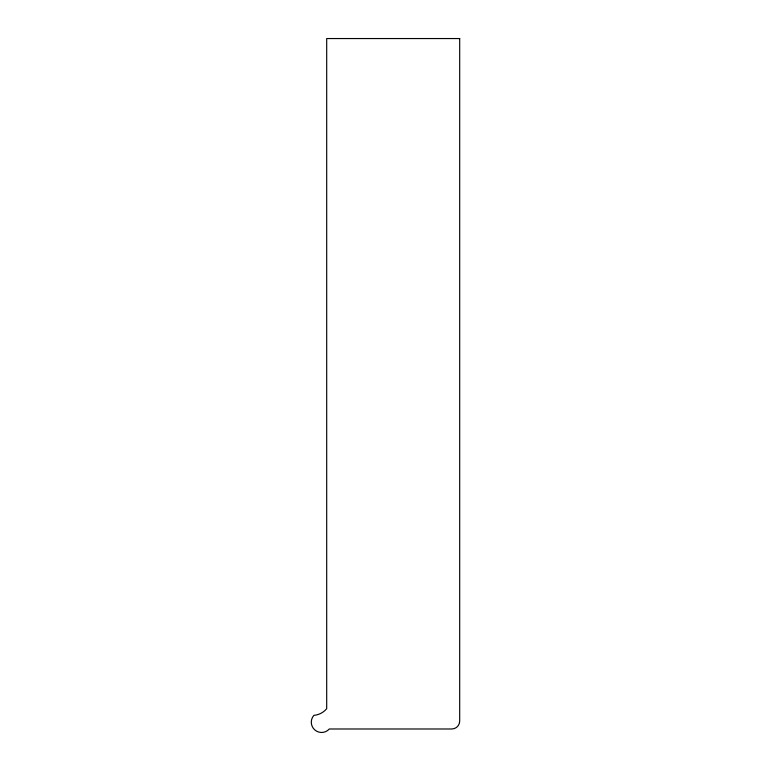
<?xml version="1.0" encoding="UTF-8"?>
<svg xmlns="http://www.w3.org/2000/svg" width="771" height="771" viewBox="0 0 771 771"><rect width="100%" height="100%" fill="white"/><g stroke="black" fill="none" stroke-linecap="round" stroke-linejoin="round"><path stroke-width="1.16" d="M459.689 38.55L326.692 38.55L326.692 708.713A18.783 18.783 0 0 1 313.874 715.363A10.293 10.293 0 0 0 314.77 729.896A10.293 10.293 0 0 0 329.304 728.99L451.777 728.99A7.912 7.912 0 0 0 459.689 721.078L459.689 38.55"/></g></svg>
